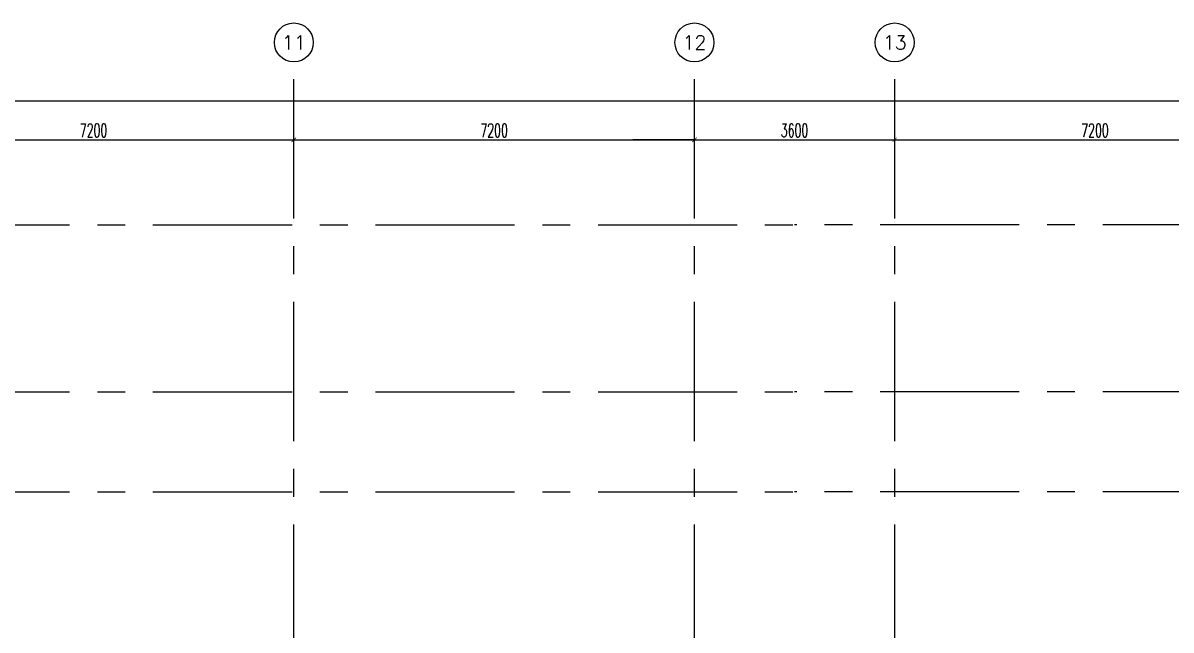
# Model space of a CAD drawing. Extents: x 88852.7 to 88945.7, y 39921.6 to 40001.1.
# Drawn here: x 88863.1 to 88883.74, y 39990.22 to 40001.13 of the extents above; entities that cross this region are included whole.
import ezdxf
from ezdxf.enums import TextEntityAlignment as Align

# ---------------------------------------------------------------- set-up
doc = ezdxf.new("R2010")
doc.units = 0
doc.header["$MEASUREMENT"] = 0
doc.header["$PDMODE"] = 34
doc.linetypes.add('CENTERX2', pattern=[4, 2.5, -0.5, 0.5, -0.5])
doc.layers.get('0').update_dxf_attribs({"color": 4, "linetype": 'CONTINUOUS'})
doc.layers.get('DEFPOINTS').update_dxf_attribs({"linetype": 'CONTINUOUS'})
for name, color, linetype in [('AX', 6, 'CONTINUOUS'), ('AX-CR', 2, 'CONTINUOUS'), ('AX-DIM', 4, 'CONTINUOUS'), ('AX-TXT', 2, 'CONTINUOUS'), ('AXES', 11, 'CENTERX2')]:
    doc.layers.add(name, color=color, linetype=linetype)
doc.styles.add('ROMANS', font='ROMANS.shx', dxfattribs={"width": 0.6})
doc.dimstyles.new('DIM-OUT', dxfattribs={"dimscale": 0, "dimtxt": 0.24, "dimasz": 0.08, "dimexe": 0.02, "dimexo": 0.02, "dimgap": 0.05, "dimtad": 1, "dimdec": 0, "dimlfac": 1000, "dimzin": 0, "dimtxsty": 'ROMANS', "dimblk1": 'ARCHTICK', "dimblk2": 'ARCHTICK', "dimsah": 1, "dimcen": 0.01, "dimdle": 0.08, "dimclrd": 4, "dimclre": 4, "dimclrt": 2, "dimazin": 3, "dimtp": 2, "dimtm": 2, "dimtfac": 0.114286, "dimtdec": 0, "dimtix": 1, "dimtmove": 0, "dimatfit": 3, "dimtolj": 1, "dimtzin": 0})

# ---------------------------------------------------------------- blocks, each defined once
blk = doc.blocks.new('_ARCHTICK')
at = {"color": 0, "linetype": 'BYBLOCK', "const_width": 0.15}
blk.add_lwpolyline([(-0.5, -0.5), (0.5, 0.5)], dxfattribs=at)
blk = doc.blocks.new('*D379')
at = {"layer": 'AX-DIM', "color": 4}
for p, q in [((88860.69, 39999.728), (88935.54, 39999.728)), ((88860.77, 39995.09), (88860.77, 39999.748)), ((88935.46, 39987.57), (88935.46, 39999.748))]:
    blk.add_line(p, q, dxfattribs=at)
at = {"layer": 'DEFPOINTS', "color": 0}
for p in [(88935.46, 39999.728), (88860.77, 39995.07), (88935.46, 39987.55)]:
    blk.add_point(p, dxfattribs=at)
at = {"layer": 'AX-DIM', "color": 4, "xscale": 0.08, "yscale": 0.08, "zscale": 0.08, "rotation": 180}
blk.add_blockref('_ARCHTICK', (88860.77, 39999.728), dxfattribs=at)
at = {"layer": 'AX-DIM', "color": 4, "xscale": 0.08, "yscale": 0.08, "zscale": 0.08}
blk.add_blockref('_ARCHTICK', (88935.46, 39999.728), dxfattribs=at)
at = {"layer": 'AX-DIM', "color": 2, "insert": (88898.115, 39999.898), "char_height": 0.24, "attachment_point": 5, "style": 'ROMANS'}
blk.add_mtext('\\A1;74690', dxfattribs=at)
blk = doc.blocks.new('*D80')
at = {"layer": 'AX-DIM', "color": 4}
for p, q in [((88875.09, 39999.028), (88878.85, 39999.028)), ((88875.17, 39998.648), (88875.17, 39999.048)), ((88878.77, 39998.648), (88878.77, 39999.048))]:
    blk.add_line(p, q, dxfattribs=at)
at = {"layer": 'DEFPOINTS', "color": 0}
for p in [(88878.77, 39999.028), (88875.17, 39998.628), (88878.77, 39998.628)]:
    blk.add_point(p, dxfattribs=at)
at = {"layer": 'AX-DIM', "color": 4, "xscale": 0.08, "yscale": 0.08, "zscale": 0.08, "rotation": 180}
blk.add_blockref('_ARCHTICK', (88875.17, 39999.028), dxfattribs=at)
at = {"layer": 'AX-DIM', "color": 4, "xscale": 0.08, "yscale": 0.08, "zscale": 0.08}
blk.add_blockref('_ARCHTICK', (88878.77, 39999.028), dxfattribs=at)
at = {"layer": 'AX-DIM', "color": 2, "insert": (88876.97, 39999.198), "char_height": 0.24, "attachment_point": 5, "style": 'ROMANS'}
blk.add_mtext('\\A1;3600', dxfattribs=at)
blk = doc.blocks.new('*D97')
at = {"layer": 'AX-DIM', "color": 4}
for p, q in [((88875.09, 39999.028), (88878.85, 39999.028)), ((88875.17, 39998.648), (88875.17, 39999.048)), ((88878.77, 39998.648), (88878.77, 39999.048))]:
    blk.add_line(p, q, dxfattribs=at)
at = {"layer": 'DEFPOINTS', "color": 0}
for p in [(88878.77, 39999.028), (88875.17, 39998.628), (88878.77, 39998.628)]:
    blk.add_point(p, dxfattribs=at)
at = {"layer": 'AX-DIM', "color": 4, "xscale": 0.08, "yscale": 0.08, "zscale": 0.08, "rotation": 180}
blk.add_blockref('_ARCHTICK', (88875.17, 39999.028), dxfattribs=at)
at = {"layer": 'AX-DIM', "color": 4, "xscale": 0.08, "yscale": 0.08, "zscale": 0.08}
blk.add_blockref('_ARCHTICK', (88878.77, 39999.028), dxfattribs=at)
at = {"layer": 'AX-DIM', "color": 2, "insert": (88876.97, 39999.198), "char_height": 0.24, "attachment_point": 5, "style": 'ROMANS'}
blk.add_mtext('\\A1;3600', dxfattribs=at)
blk = doc.blocks.new('*D98')
at = {"layer": 'AX-DIM', "color": 4}
for p, q in [((88875.09, 39999.028), (88878.85, 39999.028)), ((88875.17, 39998.648), (88875.17, 39999.048)), ((88878.77, 39998.648), (88878.77, 39999.048))]:
    blk.add_line(p, q, dxfattribs=at)
at = {"layer": 'DEFPOINTS', "color": 0}
for p in [(88878.77, 39999.028), (88875.17, 39998.628), (88878.77, 39998.628)]:
    blk.add_point(p, dxfattribs=at)
at = {"layer": 'AX-DIM', "color": 4, "xscale": 0.08, "yscale": 0.08, "zscale": 0.08, "rotation": 180}
blk.add_blockref('_ARCHTICK', (88875.17, 39999.028), dxfattribs=at)
at = {"layer": 'AX-DIM', "color": 4, "xscale": 0.08, "yscale": 0.08, "zscale": 0.08}
blk.add_blockref('_ARCHTICK', (88878.77, 39999.028), dxfattribs=at)
at = {"layer": 'AX-DIM', "color": 2, "insert": (88876.97, 39999.198), "char_height": 0.24, "attachment_point": 5, "style": 'ROMANS'}
blk.add_mtext('\\A1;3600', dxfattribs=at)
blk = doc.blocks.new('*D95')
at = {"layer": 'AX-DIM', "color": 4}
for p, q in [((88860.69, 39999.028), (88868.05, 39999.028)), ((88860.77, 39998.648), (88860.77, 39999.048)), ((88867.97, 39998.648), (88867.97, 39999.048))]:
    blk.add_line(p, q, dxfattribs=at)
at = {"layer": 'DEFPOINTS', "color": 0}
for p in [(88867.97, 39999.028), (88860.77, 39998.628), (88867.97, 39998.628)]:
    blk.add_point(p, dxfattribs=at)
at = {"layer": 'AX-DIM', "color": 4, "xscale": 0.08, "yscale": 0.08, "zscale": 0.08, "rotation": 180}
blk.add_blockref('_ARCHTICK', (88860.77, 39999.028), dxfattribs=at)
at = {"layer": 'AX-DIM', "color": 4, "xscale": 0.08, "yscale": 0.08, "zscale": 0.08}
blk.add_blockref('_ARCHTICK', (88867.97, 39999.028), dxfattribs=at)
at = {"layer": 'AX-DIM', "color": 2, "insert": (88864.37, 39999.198), "char_height": 0.24, "attachment_point": 5, "style": 'ROMANS'}
blk.add_mtext('\\A1;7200', dxfattribs=at)
blk = doc.blocks.new('*D94')
at = {"layer": 'AX-DIM', "color": 4}
for p, q in [((88867.89, 39999.028), (88875.25, 39999.028)), ((88867.97, 39998.648), (88867.97, 39999.048)), ((88875.17, 39998.648), (88875.17, 39999.048))]:
    blk.add_line(p, q, dxfattribs=at)
at = {"layer": 'DEFPOINTS', "color": 0}
for p in [(88875.17, 39999.028), (88867.97, 39998.628), (88875.17, 39998.628)]:
    blk.add_point(p, dxfattribs=at)
at = {"layer": 'AX-DIM', "color": 4, "xscale": 0.08, "yscale": 0.08, "zscale": 0.08, "rotation": 180}
blk.add_blockref('_ARCHTICK', (88867.97, 39999.028), dxfattribs=at)
at = {"layer": 'AX-DIM', "color": 4, "xscale": 0.08, "yscale": 0.08, "zscale": 0.08}
blk.add_blockref('_ARCHTICK', (88875.17, 39999.028), dxfattribs=at)
at = {"layer": 'AX-DIM', "color": 2, "insert": (88871.57, 39999.198), "char_height": 0.24, "attachment_point": 5, "style": 'ROMANS'}
blk.add_mtext('\\A1;7200', dxfattribs=at)
blk = doc.blocks.new('*D40')
at = {"layer": 'AX-DIM', "color": 4}
for p, q in [((88878.69, 39999.028), (88886.05, 39999.028)), ((88878.77, 39998.648), (88878.77, 39999.048)), ((88885.97, 39998.648), (88885.97, 39999.048))]:
    blk.add_line(p, q, dxfattribs=at)
at = {"layer": 'DEFPOINTS', "color": 0}
for p in [(88885.97, 39999.028), (88878.77, 39998.628), (88885.97, 39998.628)]:
    blk.add_point(p, dxfattribs=at)
at = {"layer": 'AX-DIM', "color": 4, "xscale": 0.08, "yscale": 0.08, "zscale": 0.08, "rotation": 180}
blk.add_blockref('_ARCHTICK', (88878.77, 39999.028), dxfattribs=at)
at = {"layer": 'AX-DIM', "color": 4, "xscale": 0.08, "yscale": 0.08, "zscale": 0.08}
blk.add_blockref('_ARCHTICK', (88885.97, 39999.028), dxfattribs=at)
at = {"layer": 'AX-DIM', "color": 2, "insert": (88882.37, 39999.198), "char_height": 0.24, "attachment_point": 5, "style": 'ROMANS'}
blk.add_mtext('\\A1;7200', dxfattribs=at)
blk = doc.blocks.new('*D37')
at = {"layer": 'AX-DIM', "color": 4}
for p, q in [((88875.09, 39999.028), (88878.85, 39999.028)), ((88875.17, 39998.648), (88875.17, 39999.048)), ((88878.77, 39998.648), (88878.77, 39999.048))]:
    blk.add_line(p, q, dxfattribs=at)
at = {"layer": 'DEFPOINTS', "color": 0}
for p in [(88878.77, 39999.028), (88875.17, 39998.628), (88878.77, 39998.628)]:
    blk.add_point(p, dxfattribs=at)
at = {"layer": 'AX-DIM', "color": 4, "xscale": 0.08, "yscale": 0.08, "zscale": 0.08, "rotation": 180}
blk.add_blockref('_ARCHTICK', (88875.17, 39999.028), dxfattribs=at)
at = {"layer": 'AX-DIM', "color": 4, "xscale": 0.08, "yscale": 0.08, "zscale": 0.08}
blk.add_blockref('_ARCHTICK', (88878.77, 39999.028), dxfattribs=at)
at = {"layer": 'AX-DIM', "color": 2, "insert": (88876.97, 39999.198), "char_height": 0.24, "attachment_point": 5, "style": 'ROMANS'}
blk.add_mtext('\\A1;3600', dxfattribs=at)
blk = doc.blocks.new('AXU')
at = {"layer": 'AX-CR'}
blk.add_circle((0, 350), 350, dxfattribs=at)

msp = doc.modelspace()

# ---------------------------------------------------------------- linework, layer by layer
at = {"layer": 'AX-DIM'}
for p, q in [((88876.8903, 39999.7279), (88880.2345, 39999.7279)), ((88875.1703, 39999.0279), (88874.0627, 39999.0279)), ((88878.7703, 39999.0279), (88880.2345, 39999.0279))]:
    msp.add_line(p, q, dxfattribs=at)
at = {"layer": 'AXES'}
for p, q in [((88867.9703, 39921.6153), (88867.9703, 40000.4279)), ((88875.1703, 39921.6153), (88875.1703, 40000.4279)), ((88878.7703, 39921.6153), (88878.7703, 40000.4279)), ((88853.4386, 39997.4996), (88876.9703, 39997.4996)), ((88945.0103, 39997.4996), (88876.9703, 39997.4996)), ((88853.4386, 39994.4996), (88876.9703, 39994.4996)), ((88945.0103, 39994.4996), (88876.9703, 39994.4996)), ((88853.4386, 39992.6996), (88876.9703, 39992.6996)), ((88945.0103, 39992.6996), (88876.9703, 39992.6996))]:
    msp.add_line(p, q, dxfattribs=at)

# ---------------------------------------------------------------- block references
at = {"layer": 'AX'}
ref = msp.add_blockref('AXU', (88867.9703, 40000.4279), dxfattribs=dict(at, xscale=0.001, yscale=0.001, zscale=0.001))
ref.add_attrib('AX', '11', dxfattribs={"layer": 'AX-TXT', "height": 0.25, "style": 'ROMANS'}).set_placement((88867.9703, 40000.7779), align=Align.MIDDLE)
ref = msp.add_blockref('AXU', (88875.1703, 40000.4279), dxfattribs=dict(at, xscale=0.001, yscale=0.001, zscale=0.001))
ref.add_attrib('AX', '12', dxfattribs={"layer": 'AX-TXT', "height": 0.25, "style": 'ROMANS'}).set_placement((88875.1703, 40000.7779), align=Align.MIDDLE)
ref = msp.add_blockref('AXU', (88875.1703, 40000.4279), dxfattribs=dict(at, xscale=0.001, yscale=0.001, zscale=0.001))
ref.add_attrib('AX', '12', dxfattribs={"layer": 'AX-TXT', "height": 0.25, "style": 'ROMANS'}).set_placement((88875.1703, 40000.7779), align=Align.MIDDLE)
ref = msp.add_blockref('AXU', (88878.7703, 40000.4279), dxfattribs=dict(at, xscale=0.001, yscale=0.001, zscale=0.001))
ref.add_attrib('AX', '13', dxfattribs={"layer": 'AX-TXT', "height": 0.25, "style": 'ROMANS'}).set_placement((88878.7703, 40000.7779), align=Align.MIDDLE)
ref = msp.add_blockref('AXU', (88878.7703, 40000.4279), dxfattribs=dict(at, xscale=0.001, yscale=0.001, zscale=0.001))
ref.add_attrib('AX', '13', dxfattribs={"layer": 'AX-TXT', "height": 0.25, "style": 'ROMANS'}).set_placement((88878.7703, 40000.7779), align=Align.MIDDLE)
at = {"layer": 'AXES'}
ref = msp.add_blockref('AXU', (88875.1703, 40000.4279), dxfattribs=dict(at, xscale=0.001, yscale=0.001, zscale=0.001))
ref.add_attrib('AX', '12', dxfattribs={"layer": 'AX-TXT', "height": 0.25, "style": 'ROMANS'}).set_placement((88875.1703, 40000.7779), align=Align.MIDDLE)
ref = msp.add_blockref('AXU', (88875.1703, 40000.4279), dxfattribs=dict(at, xscale=0.001, yscale=0.001, zscale=0.001))
ref.add_attrib('AX', '12', dxfattribs={"layer": 'AX-TXT', "height": 0.25, "style": 'ROMANS'}).set_placement((88875.1703, 40000.7779), align=Align.MIDDLE)
ref = msp.add_blockref('AXU', (88878.7703, 40000.4279), dxfattribs=dict(at, xscale=0.001, yscale=0.001, zscale=0.001))
ref.add_attrib('AX', '13', dxfattribs={"layer": 'AX-TXT', "height": 0.25, "style": 'ROMANS'}).set_placement((88878.7703, 40000.7779), align=Align.MIDDLE)
ref = msp.add_blockref('AXU', (88878.7703, 40000.4279), dxfattribs=dict(at, xscale=0.001, yscale=0.001, zscale=0.001))
ref.add_attrib('AX', '13', dxfattribs={"layer": 'AX-TXT', "height": 0.25, "style": 'ROMANS'}).set_placement((88878.7703, 40000.7779), align=Align.MIDDLE)

# ---------------------------------------------------------------- dimensions: what is measured, and where the dimension line sits
at = {"layer": 'AX-DIM'}
for base, p1, p2, picture, middle in [((88935.4603, 39999.7279), (88860.7703, 39995.0699), (88935.4603, 39987.5496), '*D379', (88898.1153, 39999.8979)), ((88867.9703, 39999.0279), (88860.7703, 39998.6279), (88867.9703, 39998.6279), '*D95', (88864.3703, 39999.1979)), ((88875.1703, 39999.0279), (88867.9703, 39998.6279), (88875.1703, 39998.6279), '*D94', (88871.5703, 39999.1979)), ((88878.7703, 39999.0279), (88875.1703, 39998.6279), (88878.7703, 39998.6279), '*D80', (88876.9703, 39999.1979)), ((88878.7703, 39999.0279), (88875.1703, 39998.6279), (88878.7703, 39998.6279), '*D97', (88876.9703, 39999.1979)), ((88878.7703, 39999.0279), (88875.1703, 39998.6279), (88878.7703, 39998.6279), '*D98', (88876.9703, 39999.1979)), ((88878.7703, 39999.0279), (88875.1703, 39998.6279), (88878.7703, 39998.6279), '*D37', (88876.9703, 39999.1979)), ((88885.9703, 39999.0279), (88878.7703, 39998.6279), (88885.9703, 39998.6279), '*D40', (88882.3703, 39999.1979))]:
    dim = msp.add_linear_dim(base=base, p1=p1, p2=p2, dimstyle='DIM-OUT', override={"dimscale": 1}, dxfattribs=at)
    dim.commit()
    dim.dimension.update_dxf_attribs({"geometry": picture, "text_midpoint": middle})

doc.saveas('drawing.dxf')
